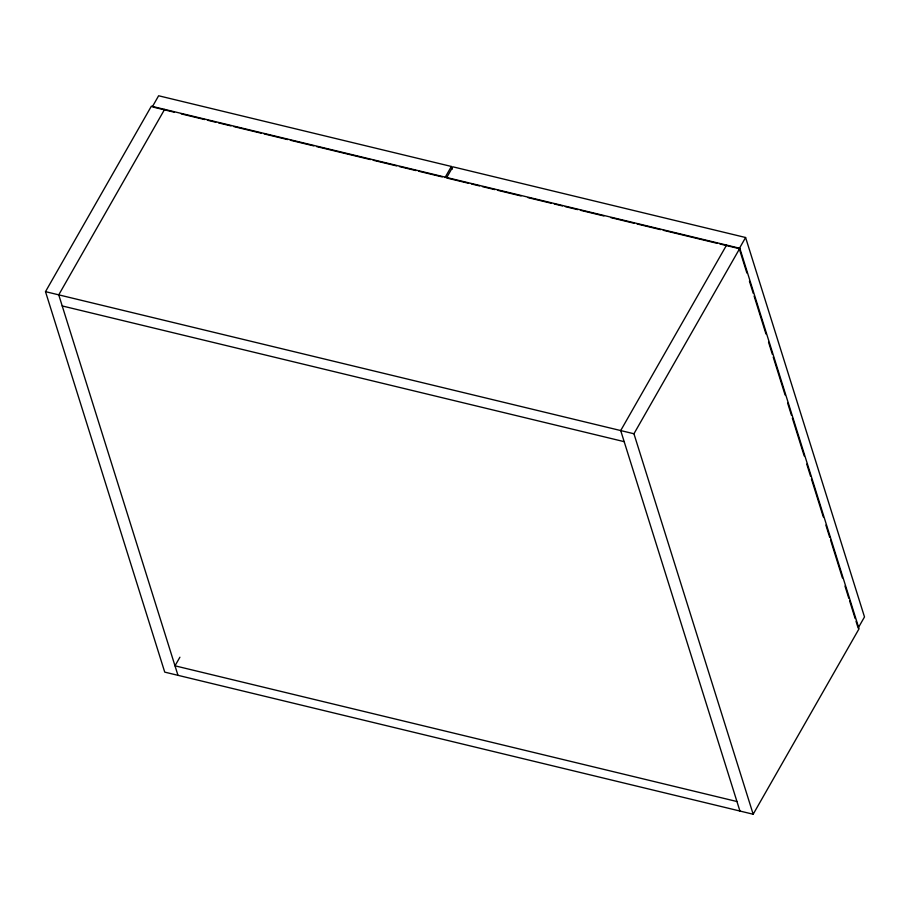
<?xml version="1.0" encoding="UTF-8"?>
<svg xmlns="http://www.w3.org/2000/svg" width="910" height="910" viewBox="0 0 910 910"><rect width="100%" height="100%" fill="white"/><g stroke="black" fill="none" stroke-linecap="round" stroke-linejoin="round"><path stroke-width="1.36" d="M45.5 291.655L151.367 106.186L739.819 248.293L859.051 628.776L753.173 814.234L164.733 672.126L45.5 291.655L633.94 433.763L753.173 814.234M152.277 106.891L158.624 95.766L451.371 166.462L452.224 169.169M164.608 109.382L58.74 294.851L177.973 675.322M445.024 177.587L451.371 166.462M446.491 177.939L452.85 166.814L745.597 237.51L864.5 616.934L858.778 626.956M179.907 657.213L174.993 665.813L736.952 801.528M726.578 245.097L620.7 430.566L739.932 811.038M746.883 273.034L739.238 248.646L745.597 237.51M633.94 433.763L739.819 248.293M153.654 107.221L174.367 112.226M181.272 113.898L204.75 119.563M207.503 120.234L215.795 122.236M218.559 122.895L230.981 125.898M233.745 126.57L261.363 133.235M264.127 133.906L287.606 139.571M290.358 140.242L313.836 145.907M316.6 146.578L370.45 159.58M373.214 160.251L396.692 165.916M399.456 166.587L416.029 170.591M418.782 171.251L442.26 176.927M447.879 178.28L468.593 183.285M471.346 183.945L479.638 185.947M482.402 186.618L494.824 189.621M497.588 190.281L521.066 195.957M527.971 197.618L551.437 203.294M554.201 203.954L562.494 205.956M565.246 206.627L577.679 209.63M580.443 210.29L603.921 215.966M610.826 217.626L634.293 223.303M637.057 223.962L660.535 229.638M663.299 230.298L717.148 243.311M719.912 243.971L739.238 248.646M62.221 305.942L624.18 441.657M749.431 281.167L753.253 293.361M754.106 296.068L765.992 334.015M768.54 342.149L772.362 354.343M773.216 357.05L785.103 394.997M787.651 403.119L791.472 415.313M792.326 418.031L804.212 455.967M806.76 464.1L810.582 476.294M811.436 479.001L823.322 516.948M825.87 525.081L829.692 537.275M830.546 539.983L842.433 577.93M844.981 586.063L848.803 598.257M849.656 600.964L855.172 618.584M856.026 621.291L858.153 628.071"/></g></svg>
